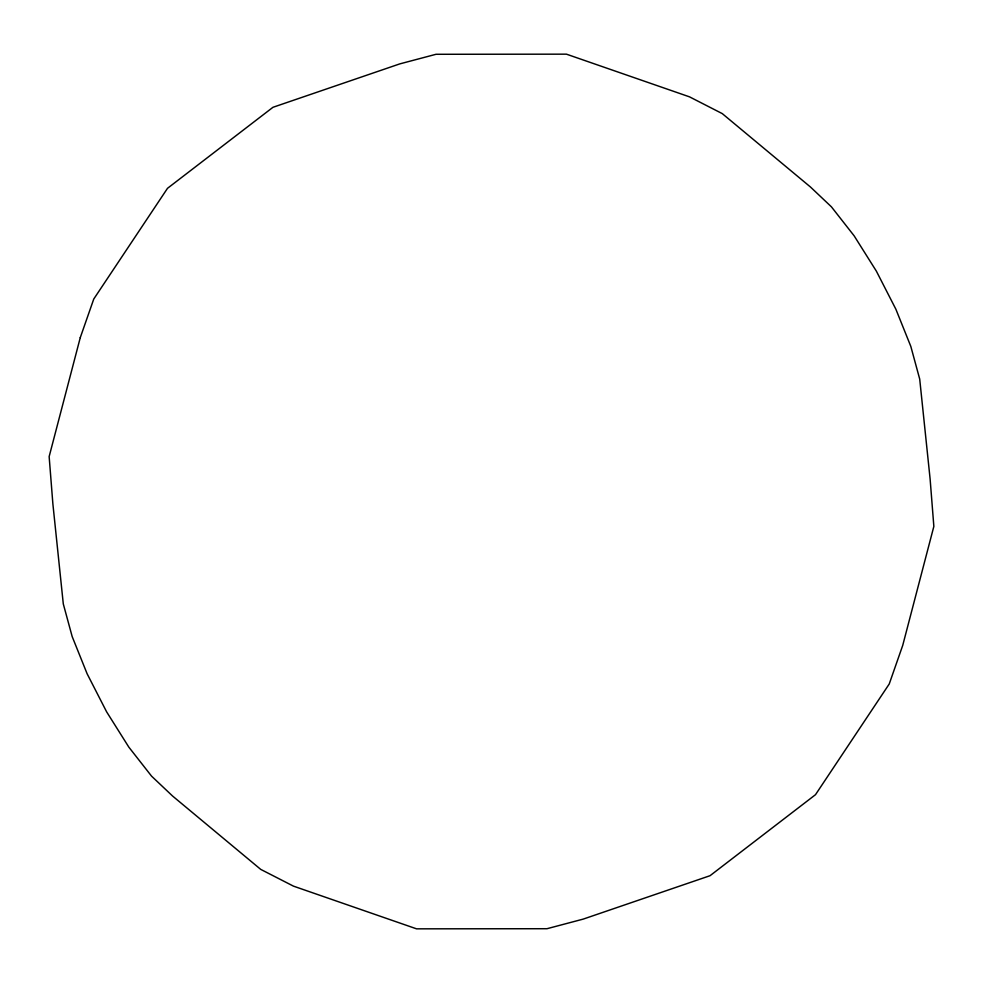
<?xml version="1.0" encoding="UTF-8"?>
<svg xmlns="http://www.w3.org/2000/svg" width="983" height="983" viewBox="0 0 983 983"><rect width="100%" height="100%" fill="white"/><g stroke="black" fill="none" stroke-linecap="round" stroke-linejoin="round"><path stroke-width="1.47" d="M80.274 337.611L49.15 456.591L52.885 503.996L63.293 603.918L72.177 636.579L87.118 673.773L106.643 711.876L128.847 747.154L151.566 776.152L172.566 796.021L260.728 869.39L293.487 886.15L416.559 928.837L546.978 928.714L583.189 919.117L710.033 875.706L815.497 794.682L889.234 683.984L902.726 645.389L933.85 526.409L930.115 479.004L919.707 379.082L910.823 346.421L895.882 309.227L876.357 271.124L854.153 235.846L831.434 206.848L810.434 186.979L722.272 113.61L689.513 96.85L566.441 54.163L436.022 54.286L399.811 63.883L272.967 107.294L167.503 188.318L93.766 299.016L80.274 337.611"/></g></svg>
